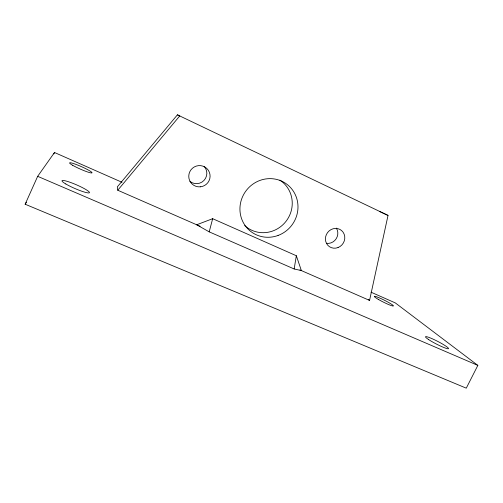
<?xml version="1.0" encoding="UTF-8"?>
<svg xmlns="http://www.w3.org/2000/svg" width="503" height="503" viewBox="0 0 503 503"><rect width="100%" height="100%" fill="white"/><g stroke="black" fill="none" stroke-linecap="round" stroke-linejoin="round"><path stroke-width="0.75" d="M294.161 268.973L296.33 255.738L212.668 218.692L196.686 224.772L209.204 231.858L294.161 268.973L301.372 270.576L296.33 255.738M299.933 269.948L369.56 300.41L388.027 215.422L177.414 114.829L117.325 186.871L117.759 190.241L200.087 226.262M209.204 231.858L212.668 218.692M371.025 292.193L395.289 302.9L477.85 365.392L466.268 388.171L25.15 204.224L37.668 176.32L54.506 152.503L122.003 182.287M53.878 153.893L54.506 152.503M25.15 204.224L26.426 202.256M117.759 190.241L179.785 115.872L177.414 114.829M37.668 176.32L477.85 365.392M379.866 211.606L388.027 215.422M368.403 299.461L369.56 300.41M204.161 166.355A10.374 10.293 -36.6 0 1 203.973 180.439A10.374 10.293 -36.6 0 1 189.883 181.338M336.331 228.098A9.827 9.23 -54.8 0 1 336.18 238.762A9.827 9.23 -54.8 0 1 326.478 243.32M279.863 180.124A28.828 27.841 -53 0 1 286.05 221.282A28.828 27.841 -53 0 1 244.684 225.57M428.65 339.594A12.959 1.484 27.3 0 0 448.066 348.774A12.959 1.484 27.3 0 0 434.278 339.688A12.959 1.484 27.3 0 0 428.65 339.594M378.262 299.354A10.682 1.069 26.6 0 0 393.371 305.969A10.682 1.069 26.6 0 0 379.935 298.128A10.682 1.069 26.6 0 0 378.262 299.354M72.765 165.355A12.286 1.346 23.9 0 0 91.659 172.969A12.286 1.346 23.9 0 0 78.103 165.236A12.286 1.346 23.9 0 0 72.765 165.355M65.805 183.972A14.977 2.006 23.5 0 0 88.937 192.913A14.977 2.006 23.5 0 0 72.413 183.155A14.977 2.006 23.5 0 0 65.805 183.972M200.301 186.827A10.701 10.601 -38.4 0 0 208.192 170.089A10.701 10.601 -38.4 0 0 189.782 171.774A10.701 10.601 -38.4 0 0 200.301 186.827M338.06 247.545A10.123 9.475 -54.7 0 0 341.631 230.581A10.123 9.475 -54.7 0 0 325.636 236.812A10.123 9.475 -54.7 0 0 338.06 247.545M278.071 235.454A29.715 28.627 -52.9 0 0 288.276 185.381A29.715 28.627 -52.9 0 0 240.535 203.042A29.715 28.627 -52.9 0 0 278.071 235.454"/></g></svg>
